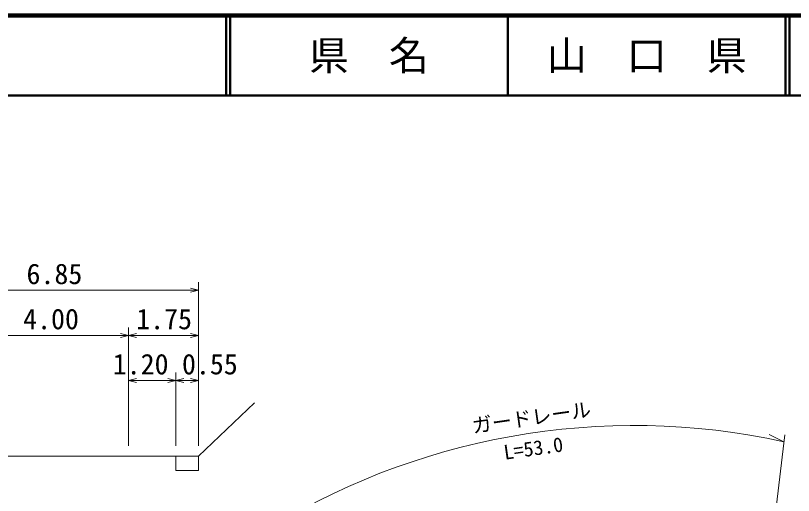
# Model space of a CAD drawing. Units: millimetres, scale not verified, with parts at other scales. Extents: x 40000 to 680000, y 20000 to 380000.
# Drawn here: x 271419 to 368734, y 320006 to 380000 of the extents above; entities that cross this region are included whole.
import ezdxf
from ezdxf.enums import TextEntityAlignment as Align

# ---------------------------------------------------------------- set-up
doc = ezdxf.new("R2010")
doc.units = ezdxf.units.MM
doc.header["$LTSCALE"] = 1000
for name, color, linetype, lineweight in [('M-BGD', 7, 'Continuous', 13), ('M-STR-HTXT', 7, 'Continuous', 13), ('M-TTL', 2, 'Continuous', 140), ('M-TTL-LINE', 7, 'Continuous', 50)]:
    doc.layers.add(name, color=color, linetype=linetype, lineweight=lineweight)
doc.layers.add('M-TTL-TXT', color=7, linetype='Continuous')
doc.styles.add('ＭＳ ゴシック', font='')
doc.styles.get('ＭＳ ゴシック').set_extended_font_data('MS Gothic')

msp = doc.modelspace()

# ---------------------------------------------------------------- linework, layer by layer
at = {"layer": 'M-BGD'}
for p, q in [((294313, 346656), (294313, 326221)), ((260063, 345656), (294313, 345656)), ((294313, 345656), (293313, 345906)), ((294313, 345656), (293313, 345406)), ((285563, 341013), (285563, 326221)), ((294313, 340013), (260063, 340013)), ((285563, 340013), (284563, 340263)), ((285563, 340013), (284563, 339763)), ((285563, 340013), (286563, 340263)), ((285563, 340013), (286563, 339763)), ((294313, 340013), (293313, 340263)), ((294313, 340013), (293313, 339763)), ((291474, 335371), (291474, 326221)), ((285563, 334371), (286563, 334621)), ((294313, 334371), (285563, 334371)), ((285563, 334371), (286563, 334121)), ((291474, 334371), (290474, 334621)), ((291474, 334371), (290474, 334121)), ((291474, 334371), (292474, 334621)), ((291474, 334371), (292474, 334121)), ((294313, 334371), (293313, 334621)), ((294313, 334371), (293313, 334121)), ((294313, 324897), (301325, 331568)), ((260063, 324897), (294313, 324897)), ((291474, 324897), (291474, 323130)), ((294313, 324897), (294313, 323130)), ((291474, 323130), (294313, 323130))]:
    msp.add_line(p, q, dxfattribs=at)
at = {"layer": 'M-STR-HTXT'}
for p, q in [((365589, 310316), (367640, 327572)), ((367538, 326718), (365677, 327604))]:
    msp.add_line(p, q, dxfattribs=at)
msp.add_arc((348799, 241247), 87501, 77.63403, 122.59628, dxfattribs=at)
at = {"layer": 'M-TTL'}
msp.add_line((680000, 380000), (40000, 380000), dxfattribs=at)
at = {"layer": 'M-TTL-LINE'}
for p, q in [((297750, 380000), (297750, 370000)), ((298250, 380000), (298250, 370000)), ((333000, 380000), (333000, 370000)), ((367750, 380000), (367750, 370000)), ((368250, 380000), (368250, 370000)), ((40000, 370000), (680000, 370000))]:
    msp.add_line(p, q, dxfattribs=at)

# ---------------------------------------------------------------- texts
at = {"layer": 'M-BGD', "style": 'ＭＳ ゴシック'}
for s, p in [('6.85', (276281, 345656)), ('4.00', (275855, 340013)), ('1.75', (290003, 340013)), ('1.20', (287069, 334371)), ('0.55', (295728, 334371))]:
    msp.add_text(s, height=2566, dxfattribs=at).set_placement(p, align=Align.BOTTOM_CENTER)
at = {"layer": 'M-STR-HTXT', "style": 'ＭＳ ゴシック'}
for s, p in [('ガードレール', (328742, 327241)), ('L=53.0', (332699, 323923))]:
    msp.add_text(s, height=1833, rotation=8.105, dxfattribs=at).set_placement(p, align=Align.BOTTOM_LEFT)
at = {"layer": 'M-TTL-TXT', "style": 'ＭＳ ゴシック'}
for s, p in [('県\u3000名', (315625, 375000)), ('山\u3000口\u3000県', (350375, 375000))]:
    msp.add_text(s, height=3666, dxfattribs=at).set_placement(p, align=Align.MIDDLE_CENTER)

doc.saveas('drawing.dxf')
